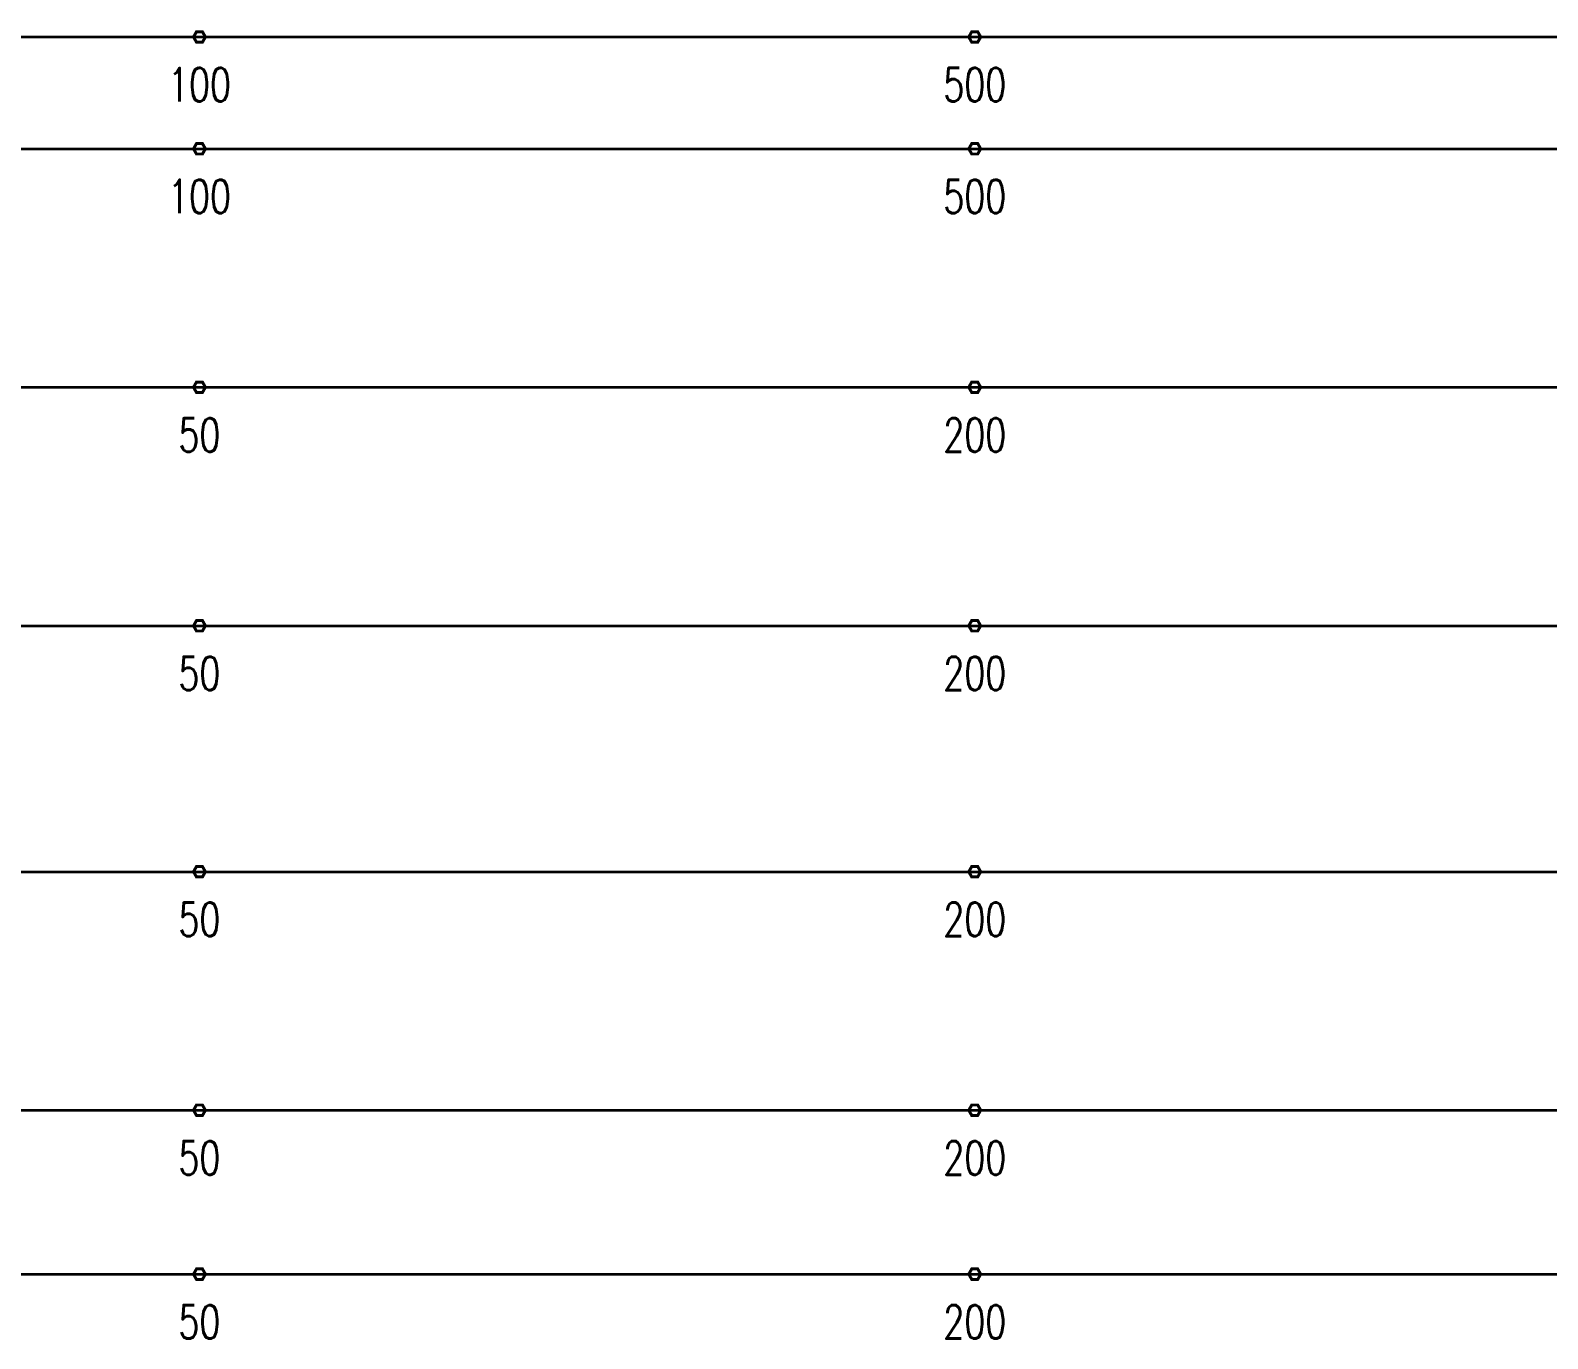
# Model space of a CAD drawing. Header units: millimetres. Extents: x 118516 to 587758, y -25561 to 50684.
# Drawn here: x 417516 to 427693, y 29767 to 38545 of the extents above; entities that cross this region are included whole.
import ezdxf

# ---------------------------------------------------------------- set-up
doc = ezdxf.new("R2010")
doc.units = ezdxf.units.MM
doc.layers.add('Current plane_Column', color=7, linetype='Continuous', true_color=0x4b00ff)
doc.layers.add('NDC_S-TENDON', color=6, linetype='Continuous', lineweight=35)
doc.layers.add('NDC_S_ANNO', color=7, linetype='Continuous', lineweight=20)
doc.styles.add('NDC_ANNO', font='', dxfattribs={"width": 0.8})
doc.styles.get('NDC_ANNO').set_extended_font_data('Dotum')

# ---------------------------------------------------------------- blocks, each defined once
blk = doc.blocks.new('HTB TDX')
at = {"layer": 'NDC_S-TENDON', "linetype": 'Continuous'}
for points, elevation in [([(36090, 29000, 20, 20, 0), (36070, 29035, 20, 20, 0), (36030, 29035, 20, 20, 0), (36010, 29000, 20, 20, 0), (36030, 28965, 20, 20, 0), (36070, 28965, 20, 20, 0)], 3200), ([(36090, 29000, 20, 20, 0), (36070, 29035, 20, 20, 0), (36030, 29035, 20, 20, 0), (36010, 29000, 20, 20, 0), (36030, 28965, 20, 20, 0), (36070, 28965, 20, 20, 0)], 3200), ([(41290, 29000, 20, 20, 0), (41270, 29035, 20, 20, 0), (41230, 29035, 20, 20, 0), (41210, 29000, 20, 20, 0), (41230, 28965, 20, 20, 0), (41270, 28965, 20, 20, 0)], 3600), ([(41290, 29000, 20, 20, 0), (41270, 29035, 20, 20, 0), (41230, 29035, 20, 20, 0), (41210, 29000, 20, 20, 0), (41230, 28965, 20, 20, 0), (41270, 28965, 20, 20, 0)], 3600), ([(41290, 29000, 20, 20, 0), (41270, 29035, 20, 20, 0), (41230, 29035, 20, 20, 0), (41210, 29000, 20, 20, 0), (41230, 28965, 20, 20, 0), (41270, 28965, 20, 20, 0)], 3600), ([(41290, 29000, 20, 20, 0), (41270, 29035, 20, 20, 0), (41230, 29035, 20, 20, 0), (41210, 29000, 20, 20, 0), (41230, 28965, 20, 20, 0), (41270, 28965, 20, 20, 0)], 3600), ([(36090, 28250, 20, 20, 0), (36070, 28285, 20, 20, 0), (36030, 28285, 20, 20, 0), (36010, 28250, 20, 20, 0), (36030, 28215, 20, 20, 0), (36070, 28215, 20, 20, 0)], 3200), ([(36090, 28250, 20, 20, 0), (36070, 28285, 20, 20, 0), (36030, 28285, 20, 20, 0), (36010, 28250, 20, 20, 0), (36030, 28215, 20, 20, 0), (36070, 28215, 20, 20, 0)], 3200), ([(41290, 28250, 20, 20, 0), (41270, 28285, 20, 20, 0), (41230, 28285, 20, 20, 0), (41210, 28250, 20, 20, 0), (41230, 28215, 20, 20, 0), (41270, 28215, 20, 20, 0)], 3600), ([(41290, 28250, 20, 20, 0), (41270, 28285, 20, 20, 0), (41230, 28285, 20, 20, 0), (41210, 28250, 20, 20, 0), (41230, 28215, 20, 20, 0), (41270, 28215, 20, 20, 0)], 3600), ([(41290, 28250, 20, 20, 0), (41270, 28285, 20, 20, 0), (41230, 28285, 20, 20, 0), (41210, 28250, 20, 20, 0), (41230, 28215, 20, 20, 0), (41270, 28215, 20, 20, 0)], 3600), ([(41290, 28250, 20, 20, 0), (41270, 28285, 20, 20, 0), (41230, 28285, 20, 20, 0), (41210, 28250, 20, 20, 0), (41230, 28215, 20, 20, 0), (41270, 28215, 20, 20, 0)], 3600), ([(36090, 26650, 20, 20, 0), (36070, 26685, 20, 20, 0), (36030, 26685, 20, 20, 0), (36010, 26650, 20, 20, 0), (36030, 26615, 20, 20, 0), (36070, 26615, 20, 20, 0)], 3500), ([(36090, 26650, 20, 20, 0), (36070, 26685, 20, 20, 0), (36030, 26685, 20, 20, 0), (36010, 26650, 20, 20, 0), (36030, 26615, 20, 20, 0), (36070, 26615, 20, 20, 0)], 3500), ([(41290, 26650, 20, 20, 0), (41270, 26685, 20, 20, 0), (41230, 26685, 20, 20, 0), (41210, 26650, 20, 20, 0), (41230, 26615, 20, 20, 0), (41270, 26615, 20, 20, 0)], 3650), ([(41290, 26650, 20, 20, 0), (41270, 26685, 20, 20, 0), (41230, 26685, 20, 20, 0), (41210, 26650, 20, 20, 0), (41230, 26615, 20, 20, 0), (41270, 26615, 20, 20, 0)], 3650), ([(41290, 26650, 20, 20, 0), (41270, 26685, 20, 20, 0), (41230, 26685, 20, 20, 0), (41210, 26650, 20, 20, 0), (41230, 26615, 20, 20, 0), (41270, 26615, 20, 20, 0)], 3650), ([(41290, 26650, 20, 20, 0), (41270, 26685, 20, 20, 0), (41230, 26685, 20, 20, 0), (41210, 26650, 20, 20, 0), (41230, 26615, 20, 20, 0), (41270, 26615, 20, 20, 0)], 3650), ([(36090, 25050, 20, 20, 0), (36070, 25085, 20, 20, 0), (36030, 25085, 20, 20, 0), (36010, 25050, 20, 20, 0), (36030, 25015, 20, 20, 0), (36070, 25015, 20, 20, 0)], 3500), ([(36090, 25050, 20, 20, 0), (36070, 25085, 20, 20, 0), (36030, 25085, 20, 20, 0), (36010, 25050, 20, 20, 0), (36030, 25015, 20, 20, 0), (36070, 25015, 20, 20, 0)], 3500), ([(41290, 25050, 20, 20, 0), (41270, 25085, 20, 20, 0), (41230, 25085, 20, 20, 0), (41210, 25050, 20, 20, 0), (41230, 25015, 20, 20, 0), (41270, 25015, 20, 20, 0)], 3650), ([(41290, 25050, 20, 20, 0), (41270, 25085, 20, 20, 0), (41230, 25085, 20, 20, 0), (41210, 25050, 20, 20, 0), (41230, 25015, 20, 20, 0), (41270, 25015, 20, 20, 0)], 3650), ([(41290, 25050, 20, 20, 0), (41270, 25085, 20, 20, 0), (41230, 25085, 20, 20, 0), (41210, 25050, 20, 20, 0), (41230, 25015, 20, 20, 0), (41270, 25015, 20, 20, 0)], 3650), ([(41290, 25050, 20, 20, 0), (41270, 25085, 20, 20, 0), (41230, 25085, 20, 20, 0), (41210, 25050, 20, 20, 0), (41230, 25015, 20, 20, 0), (41270, 25015, 20, 20, 0)], 3650), ([(36090, 23400, 20, 20, 0), (36070, 23435, 20, 20, 0), (36030, 23435, 20, 20, 0), (36010, 23400, 20, 20, 0), (36030, 23365, 20, 20, 0), (36070, 23365, 20, 20, 0)], 3500), ([(36090, 23400, 20, 20, 0), (36070, 23435, 20, 20, 0), (36030, 23435, 20, 20, 0), (36010, 23400, 20, 20, 0), (36030, 23365, 20, 20, 0), (36070, 23365, 20, 20, 0)], 3500), ([(41290, 23400, 20, 20, 0), (41270, 23435, 20, 20, 0), (41230, 23435, 20, 20, 0), (41210, 23400, 20, 20, 0), (41230, 23365, 20, 20, 0), (41270, 23365, 20, 20, 0)], 3650), ([(41290, 23400, 20, 20, 0), (41270, 23435, 20, 20, 0), (41230, 23435, 20, 20, 0), (41210, 23400, 20, 20, 0), (41230, 23365, 20, 20, 0), (41270, 23365, 20, 20, 0)], 3650), ([(41290, 23400, 20, 20, 0), (41270, 23435, 20, 20, 0), (41230, 23435, 20, 20, 0), (41210, 23400, 20, 20, 0), (41230, 23365, 20, 20, 0), (41270, 23365, 20, 20, 0)], 3650), ([(41290, 23400, 20, 20, 0), (41270, 23435, 20, 20, 0), (41230, 23435, 20, 20, 0), (41210, 23400, 20, 20, 0), (41230, 23365, 20, 20, 0), (41270, 23365, 20, 20, 0)], 3650), ([(36090, 21800, 20, 20, 0), (36070, 21835, 20, 20, 0), (36030, 21835, 20, 20, 0), (36010, 21800, 20, 20, 0), (36030, 21765, 20, 20, 0), (36070, 21765, 20, 20, 0)], 3500), ([(36090, 21800, 20, 20, 0), (36070, 21835, 20, 20, 0), (36030, 21835, 20, 20, 0), (36010, 21800, 20, 20, 0), (36030, 21765, 20, 20, 0), (36070, 21765, 20, 20, 0)], 3500), ([(41290, 21800, 20, 20, 0), (41270, 21835, 20, 20, 0), (41230, 21835, 20, 20, 0), (41210, 21800, 20, 20, 0), (41230, 21765, 20, 20, 0), (41270, 21765, 20, 20, 0)], 3650), ([(41290, 21800, 20, 20, 0), (41270, 21835, 20, 20, 0), (41230, 21835, 20, 20, 0), (41210, 21800, 20, 20, 0), (41230, 21765, 20, 20, 0), (41270, 21765, 20, 20, 0)], 3650), ([(41290, 21800, 20, 20, 0), (41270, 21835, 20, 20, 0), (41230, 21835, 20, 20, 0), (41210, 21800, 20, 20, 0), (41230, 21765, 20, 20, 0), (41270, 21765, 20, 20, 0)], 3650), ([(41290, 21800, 20, 20, 0), (41270, 21835, 20, 20, 0), (41230, 21835, 20, 20, 0), (41210, 21800, 20, 20, 0), (41230, 21765, 20, 20, 0), (41270, 21765, 20, 20, 0)], 3650), ([(36090, 20700, 20, 20, 0), (36070, 20735, 20, 20, 0), (36030, 20735, 20, 20, 0), (36010, 20700, 20, 20, 0), (36030, 20665, 20, 20, 0), (36070, 20665, 20, 20, 0)], 3500), ([(36090, 20700, 20, 20, 0), (36070, 20735, 20, 20, 0), (36030, 20735, 20, 20, 0), (36010, 20700, 20, 20, 0), (36030, 20665, 20, 20, 0), (36070, 20665, 20, 20, 0)], 3500), ([(41290, 20700, 20, 20, 0), (41270, 20735, 20, 20, 0), (41230, 20735, 20, 20, 0), (41210, 20700, 20, 20, 0), (41230, 20665, 20, 20, 0), (41270, 20665, 20, 20, 0)], 3650), ([(41290, 20700, 20, 20, 0), (41270, 20735, 20, 20, 0), (41230, 20735, 20, 20, 0), (41210, 20700, 20, 20, 0), (41230, 20665, 20, 20, 0), (41270, 20665, 20, 20, 0)], 3650), ([(41290, 20700, 20, 20, 0), (41270, 20735, 20, 20, 0), (41230, 20735, 20, 20, 0), (41210, 20700, 20, 20, 0), (41230, 20665, 20, 20, 0), (41270, 20665, 20, 20, 0)], 3650), ([(41290, 20700, 20, 20, 0), (41270, 20735, 20, 20, 0), (41230, 20735, 20, 20, 0), (41210, 20700, 20, 20, 0), (41230, 20665, 20, 20, 0), (41270, 20665, 20, 20, 0)], 3650)]:
    blk.add_lwpolyline(points, format="xyseb", close=True, dxfattribs=dict(at, elevation=elevation))
for points in [[(30850, 29000, 3600), (31543, 29000, 3582), (32237, 29000, 3529), (32930, 29000, 3440), (33710, 29000, 3335), (34490, 29000, 3260), (35270, 29000, 3215), (36050, 29000, 3200), (36830, 29000, 3215), (37610, 29000, 3260), (38390, 29000, 3335), (39170, 29000, 3440), (39863, 29000, 3529), (40557, 29000, 3582), (41250, 29000, 3600)], [(41250, 29000, 3600), (41943, 29000, 3582), (42637, 29000, 3529), (43330, 29000, 3440), (44110, 29000, 3335), (44890, 29000, 3260), (45670, 29000, 3215), (46450, 29000, 3200), (47230, 29000, 3215), (48010, 29000, 3260), (48790, 29000, 3335), (49570, 29000, 3440), (50263, 29000, 3529), (50957, 29000, 3582), (51650, 29000, 3600)], [(30850, 28250, 3600), (31543, 28250, 3582), (32237, 28250, 3529), (32930, 28250, 3440), (33710, 28250, 3335), (34490, 28250, 3260), (35270, 28250, 3215), (36050, 28250, 3200), (36830, 28250, 3215), (37610, 28250, 3260), (38390, 28250, 3335), (39170, 28250, 3440), (39863, 28250, 3529), (40557, 28250, 3582), (41250, 28250, 3600)], [(41250, 28250, 3600), (41943, 28250, 3582), (42637, 28250, 3529), (43330, 28250, 3440), (44110, 28250, 3335), (44890, 28250, 3260), (45670, 28250, 3215), (46450, 28250, 3200), (47230, 28250, 3215), (48010, 28250, 3260), (48790, 28250, 3335), (49570, 28250, 3440), (50263, 28250, 3529), (50957, 28250, 3582), (51650, 28250, 3600)], [(30850, 26650, 3650), (31543, 26650, 3643), (32237, 26650, 3623), (32930, 26650, 3590), (33710, 26650, 3551), (34490, 26650, 3522), (35270, 26650, 3506), (36050, 26650, 3500), (36830, 26650, 3506), (37610, 26650, 3522), (38390, 26650, 3551), (39170, 26650, 3590), (39863, 26650, 3623), (40557, 26650, 3643), (41250, 26650, 3650)], [(41250, 26650, 3650), (41943, 26650, 3643), (42637, 26650, 3623), (43330, 26650, 3590), (44110, 26650, 3551), (44890, 26650, 3522), (45670, 26650, 3506), (46450, 26650, 3500), (47230, 26650, 3506), (48010, 26650, 3522), (48790, 26650, 3551), (49570, 26650, 3590), (50263, 26650, 3623), (50957, 26650, 3643), (51650, 26650, 3650)], [(30850, 25050, 3650), (31543, 25050, 3643), (32237, 25050, 3623), (32930, 25050, 3590), (33710, 25050, 3551), (34490, 25050, 3522), (35270, 25050, 3506), (36050, 25050, 3500), (36830, 25050, 3506), (37610, 25050, 3522), (38390, 25050, 3551), (39170, 25050, 3590), (39863, 25050, 3623), (40557, 25050, 3643), (41250, 25050, 3650)], [(41250, 25050, 3650), (41943, 25050, 3643), (42637, 25050, 3623), (43330, 25050, 3590), (44110, 25050, 3551), (44890, 25050, 3522), (45670, 25050, 3506), (46450, 25050, 3500), (47230, 25050, 3506), (48010, 25050, 3522), (48790, 25050, 3551), (49570, 25050, 3590), (50263, 25050, 3623), (50957, 25050, 3643), (51650, 25050, 3650)], [(30850, 23400, 3650), (31543, 23400, 3643), (32237, 23400, 3623), (32930, 23400, 3590), (33710, 23400, 3551), (34490, 23400, 3522), (35270, 23400, 3506), (36050, 23400, 3500), (36830, 23400, 3506), (37610, 23400, 3522), (38390, 23400, 3551), (39170, 23400, 3590), (39863, 23400, 3623), (40557, 23400, 3643), (41250, 23400, 3650)], [(41250, 23400, 3650), (41943, 23400, 3643), (42637, 23400, 3623), (43330, 23400, 3590), (44110, 23400, 3551), (44890, 23400, 3522), (45670, 23400, 3506), (46450, 23400, 3500), (47230, 23400, 3506), (48010, 23400, 3522), (48790, 23400, 3551), (49570, 23400, 3590), (50263, 23400, 3623), (50957, 23400, 3643), (51650, 23400, 3650)], [(30850, 21800, 3650), (31543, 21800, 3643), (32237, 21800, 3623), (32930, 21800, 3590), (33710, 21800, 3551), (34490, 21800, 3522), (35270, 21800, 3506), (36050, 21800, 3500), (36830, 21800, 3506), (37610, 21800, 3522), (38390, 21800, 3551), (39170, 21800, 3590), (39863, 21800, 3623), (40557, 21800, 3643), (41250, 21800, 3650)], [(41250, 21800, 3650), (41943, 21800, 3643), (42637, 21800, 3623), (43330, 21800, 3590), (44110, 21800, 3551), (44890, 21800, 3522), (45670, 21800, 3506), (46450, 21800, 3500), (47230, 21800, 3506), (48010, 21800, 3522), (48790, 21800, 3551), (49570, 21800, 3590), (50263, 21800, 3623), (50957, 21800, 3643), (51650, 21800, 3650)], [(30850, 20700, 3650), (31543, 20700, 3643), (32237, 20700, 3623), (32930, 20700, 3590), (33710, 20700, 3551), (34490, 20700, 3522), (35270, 20700, 3506), (36050, 20700, 3500), (36830, 20700, 3506), (37610, 20700, 3522), (38390, 20700, 3551), (39170, 20700, 3590), (39863, 20700, 3623), (40557, 20700, 3643), (41250, 20700, 3650)], [(41250, 20700, 3650), (41943, 20700, 3643), (42637, 20700, 3623), (43330, 20700, 3590), (44110, 20700, 3551), (44890, 20700, 3522), (45670, 20700, 3506), (46450, 20700, 3500), (47230, 20700, 3506), (48010, 20700, 3522), (48790, 20700, 3551), (49570, 20700, 3590), (50263, 20700, 3623), (50957, 20700, 3643), (51650, 20700, 3650)]]:
    blk.add_polyline3d(points, dxfattribs=at)
at = {"layer": 'NDC_S_ANNO', "linetype": 'Continuous', "char_height": 225, "attachment_point": 5, "line_spacing_factor": 0.75, "style": 'NDC_ANNO'}
for s, insert in [('\\FSTANDARD.shx;100', (36050, 28680, 3200)), ('\\FSTANDARD.shx;500', (41250, 28680, 3600)), ('\\FSTANDARD.shx;100', (36050, 27930, 3200)), ('\\FSTANDARD.shx;500', (41250, 27930, 3600)), ('\\FSTANDARD.shx;50', (36050, 26330, 3500)), ('\\FSTANDARD.shx;200', (41250, 26330, 3650)), ('\\FSTANDARD.shx;50', (36050, 24730, 3500)), ('\\FSTANDARD.shx;200', (41250, 24730, 3650)), ('\\FSTANDARD.shx;50', (36050, 23080, 3500)), ('\\FSTANDARD.shx;200', (41250, 23080, 3650)), ('\\FSTANDARD.shx;50', (36050, 21480, 3500)), ('\\FSTANDARD.shx;200', (41250, 21480, 3650)), ('\\FSTANDARD.shx;50', (36050, 20380, 3500)), ('\\FSTANDARD.shx;200', (41250, 20380, 3650))]:
    blk.add_mtext(s, dxfattribs=dict(at, insert=insert))

msp = doc.modelspace()

# ---------------------------------------------------------------- block references
at = {"layer": 'Current plane_Column'}
msp.add_blockref('HTB TDX', (382600, 9500), dxfattribs=at)

doc.saveas('drawing.dxf')
